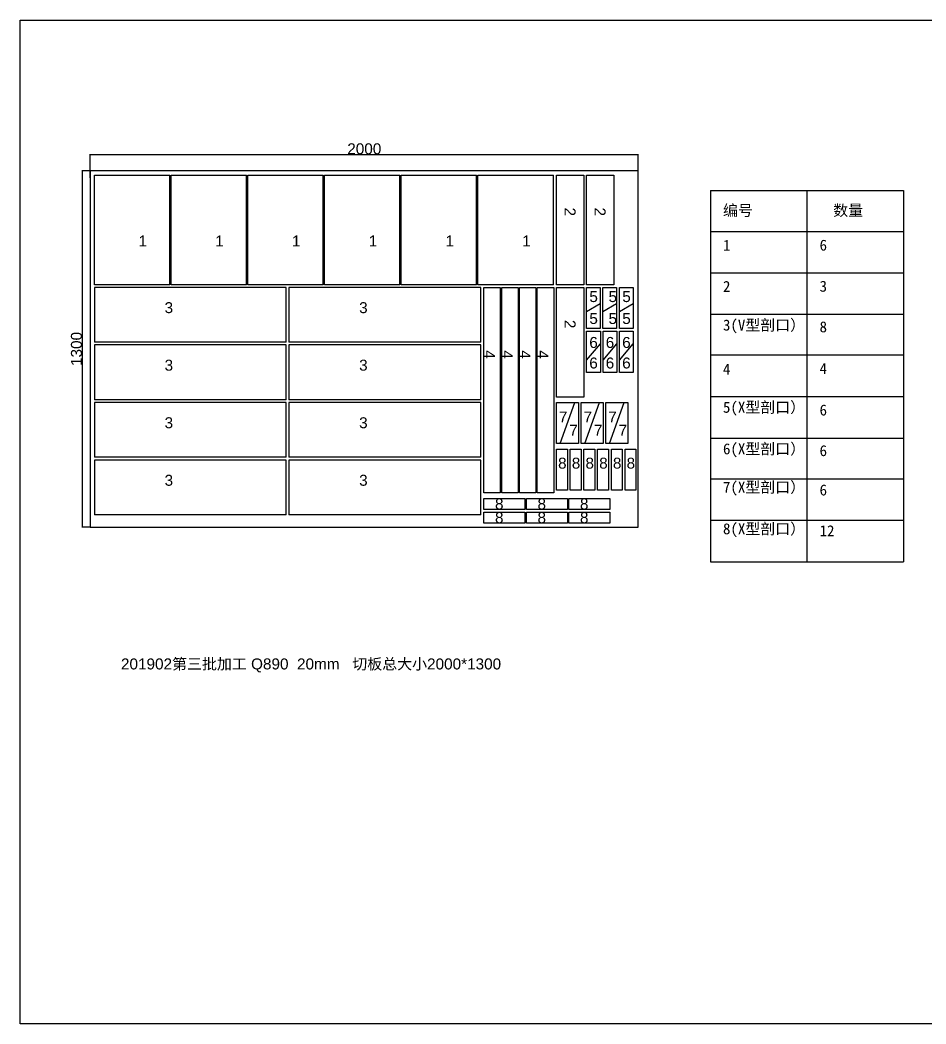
# Model space of a CAD drawing. Header units: millimetres. Extents: x 1432 to 8772, y 631 to 4294.
# Drawn here: x 1432 to 4738, y 631 to 4294 of the extents above; entities that cross this region are included whole.
import ezdxf

# ---------------------------------------------------------------- set-up
doc = ezdxf.new("R2010")
doc.units = ezdxf.units.MM
doc.layers.add('尺寸标注', color=6, linetype='Continuous')
doc.layers.add('标号', color=4, linetype='Continuous')
doc.styles.get("Standard").update_dxf_attribs({"font": 'arial.ttf'})
doc.dimstyles.new('边框总尺寸', dxfattribs={"dimtxt": 40, "dimasz": 2.5, "dimexe": 1.25, "dimexo": 0.625, "dimtad": 1, "dimtxsty": 'Standard', "dimcen": 2.5, "dimclrd": 6, "dimclre": 6, "dimclrt": 6, "dimadec": 0, "dimazin": 0, "dimtfac": 1, "dimtmove": 0, "dimatfit": 3, "dimfxl": 1, "dimarcsym": 0})

# ---------------------------------------------------------------- blocks, each defined once
blk = doc.blocks.new('*D21')
at = {"layer": 'Defpoints', "color": 0, "transparency": 16777216}
for p in [(3688.5, 3802.9), (1688.5, 3743.8), (3688.5, 3743.8)]:
    blk.add_point(p, dxfattribs=at)
at = {"layer": '尺寸标注', "color": 6, "lineweight": -2, "transparency": 16777216}
for p, q in [((1688.5, 3744.5), (1688.5, 3804.2)), ((1691, 3802.9), (3686, 3802.9)), ((3688.5, 3744.5), (3688.5, 3804.2))]:
    blk.add_line(p, q, dxfattribs=at)
at = {"layer": '尺寸标注', "color": 6, "transparency": 16777216}
for points in [[(1691, 3803.3), (1691, 3802.5), (1688.5, 3802.9)], [(3686, 3803.3), (3686, 3802.5), (3688.5, 3802.9)]]:
    blk.add_solid(points, dxfattribs=at)
at = {"layer": '尺寸标注', "color": 6, "transparency": 16777216, "insert": (2688.5, 3824), "char_height": 40, "attachment_point": 5}
blk.add_mtext('2000', dxfattribs=at)
blk = doc.blocks.new('*D22')
at = {"layer": 'Defpoints', "color": 0, "transparency": 16777216}
for p in [(1688.5, 3743.8), (1659.2, 2443.8), (1688.5, 2443.8)]:
    blk.add_point(p, dxfattribs=at)
at = {"layer": '尺寸标注', "color": 6, "lineweight": -2, "transparency": 16777216}
for p, q in [((1687.9, 3743.8), (1657.9, 3743.8)), ((1659.2, 3741.3), (1659.2, 2446.3)), ((1687.9, 2443.8), (1657.9, 2443.8))]:
    blk.add_line(p, q, dxfattribs=at)
at = {"layer": '尺寸标注', "color": 6, "transparency": 16777216}
for points in [[(1658.8, 3741.3), (1659.6, 3741.3), (1659.2, 3743.8)], [(1658.8, 2446.3), (1659.6, 2446.3), (1659.2, 2443.8)]]:
    blk.add_solid(points, dxfattribs=at)
at = {"layer": '尺寸标注', "color": 6, "transparency": 16777216, "insert": (1638.1, 3093.8), "char_height": 40, "attachment_point": 5, "rotation": 90}
blk.add_mtext('1300', dxfattribs=at)

msp = doc.modelspace()

# ---------------------------------------------------------------- linework, layer by layer
for p, q in [((3688.496, 3743.846), (1688.496, 3743.846)), ((1688.496, 3743.846), (1688.496, 2443.846)), ((1688.496, 3718.846), (1688.496, 3743.846)), ((3688.496, 2443.846), (3688.496, 3743.846)), ((1703.496, 3728.38), (1978.496, 3728.38)), ((1703.496, 3328.38), (1703.496, 3728.38)), ((1978.496, 3328.38), (1978.496, 3728.38)), ((1983.496, 3728.38), (2258.496, 3728.38)), ((1983.496, 3328.38), (1983.496, 3728.38)), ((2258.496, 3328.38), (2258.496, 3728.38)), ((2263.496, 3728.38), (2538.496, 3728.38)), ((2263.496, 3328.38), (2263.496, 3728.38)), ((2538.496, 3328.38), (2538.496, 3728.38)), ((2543.496, 3728.38), (2818.496, 3728.38)), ((2543.496, 3328.38), (2543.496, 3728.38)), ((2818.496, 3328.38), (2818.496, 3728.38)), ((2823.496, 3728.38), (3098.496, 3728.38)), ((2823.496, 3328.38), (2823.496, 3728.38)), ((3098.496, 3328.38), (3098.496, 3728.38)), ((3103.496, 3728.38), (3378.496, 3728.38)), ((3103.496, 3328.38), (3103.496, 3728.38)), ((3378.496, 3328.38), (3378.496, 3728.38)), ((3390.155, 3328.38), (3390.155, 3728.38)), ((3390.155, 3728.38), (3490.155, 3728.38)), ((3490.155, 3728.38), (3490.155, 3328.38)), ((3499.6, 3328.38), (3499.6, 3728.38)), ((3499.6, 3728.38), (3599.6, 3728.38)), ((3599.6, 3728.38), (3599.6, 3328.38)), ((3951.701, 3672.016), (4656.765, 3672.016)), ((3951.701, 3672.016), (3951.701, 2316.891)), ((4304.233, 3672.016), (4304.233, 2316.891)), ((4656.765, 3672.016), (4656.765, 2316.891)), ((3951.701, 3522.016), (4656.765, 3522.016)), ((3951.701, 3372.016), (4656.765, 3372.016)), ((1978.496, 3328.38), (1703.496, 3328.38)), ((2403.496, 3318.38), (1703.496, 3318.38)), ((1703.496, 3318.38), (1703.496, 3118.38)), ((2258.496, 3328.38), (1983.496, 3328.38)), ((2538.496, 3328.38), (2263.496, 3328.38)), ((2403.496, 3118.38), (2403.496, 3318.38)), ((3113.496, 3318.38), (2413.496, 3318.38)), ((2413.496, 3318.38), (2413.496, 3118.38)), ((2818.496, 3328.38), (2543.496, 3328.38)), ((3098.496, 3328.38), (2823.496, 3328.38)), ((3378.496, 3328.38), (3103.496, 3328.38)), ((3113.496, 3118.38), (3113.496, 3318.38)), ((3125.015, 2568.38), (3125.015, 3318.38)), ((3125.015, 3318.38), (3185.015, 3318.38)), ((3185.015, 3318.38), (3185.015, 2568.38)), ((3190.015, 2568.38), (3190.015, 3318.38)), ((3190.015, 3318.38), (3250.015, 3318.38)), ((3250.015, 3318.38), (3250.015, 2568.38)), ((3255.015, 2568.38), (3255.015, 3318.38)), ((3255.015, 3318.38), (3315.015, 3318.38)), ((3315.015, 3318.38), (3315.015, 2568.38)), ((3320.015, 2568.38), (3320.015, 3318.38)), ((3320.015, 3318.38), (3380.015, 3318.38)), ((3380.015, 3318.38), (3380.015, 2568.38)), ((3490.155, 3328.38), (3390.155, 3328.38)), ((3390.155, 2918.38), (3390.155, 3318.38)), ((3390.155, 3318.38), (3490.155, 3318.38)), ((3490.155, 3318.38), (3490.155, 2918.38)), ((3599.6, 3328.38), (3499.6, 3328.38)), ((3499.6, 3318.38), (3549.6, 3318.38)), ((3499.6, 3168.38), (3499.6, 3318.38)), ((3549.6, 3318.38), (3549.6, 3168.38)), ((3559.6, 3318.38), (3609.6, 3318.38)), ((3559.6, 3168.38), (3559.6, 3318.38)), ((3609.6, 3318.38), (3609.6, 3168.38)), ((3619.6, 3318.38), (3669.6, 3318.38)), ((3619.6, 3168.38), (3619.6, 3318.38)), ((3669.6, 3318.38), (3669.6, 3168.38)), ((3549.6, 3258.388), (3499.6, 3229.521)), ((3609.6, 3258.388), (3559.6, 3229.521)), ((3669.6, 3258.388), (3619.6, 3229.521)), ((3951.701, 3220.308), (4656.765, 3220.308)), ((3549.6, 3168.38), (3499.6, 3168.38)), ((3500.015, 3158.371), (3550.015, 3158.371)), ((3500.015, 3008.371), (3500.015, 3158.371)), ((3550.015, 3158.371), (3550.015, 3008.371)), ((3609.6, 3168.38), (3559.6, 3168.38)), ((3560.015, 3158.371), (3610.015, 3158.371)), ((3560.015, 3008.371), (3560.015, 3158.371)), ((3610.015, 3158.371), (3610.015, 3008.371)), ((3669.6, 3168.38), (3619.6, 3168.38)), ((3620.015, 3158.371), (3670.015, 3158.371)), ((3620.015, 3008.371), (3620.015, 3158.371)), ((3670.015, 3158.371), (3670.015, 3008.371)), ((2403.496, 3118.38), (1703.496, 3118.38)), ((3113.496, 3118.38), (2413.496, 3118.38)), ((2403.496, 3108.38), (1703.496, 3108.38)), ((1703.496, 3108.38), (1703.496, 2908.38)), ((2403.496, 2908.38), (2403.496, 3108.38)), ((3113.496, 3108.38), (2413.496, 3108.38)), ((2413.496, 3108.38), (2413.496, 2908.38)), ((3113.496, 2908.38), (3113.496, 3108.38)), ((3500.015, 3053.371), (3550.015, 3112.959)), ((3560.015, 3053.371), (3610.015, 3112.959)), ((3620.015, 3053.371), (3670.015, 3112.959)), ((3951.701, 3072.016), (4656.765, 3072.016)), ((3550.015, 3008.371), (3500.015, 3008.371)), ((3610.015, 3008.371), (3560.015, 3008.371)), ((3670.015, 3008.371), (3620.015, 3008.371)), ((2403.496, 2908.38), (1703.496, 2908.38)), ((2403.496, 2898.38), (1703.496, 2898.38)), ((1703.496, 2898.38), (1703.496, 2698.38)), ((2403.496, 2698.38), (2403.496, 2898.38)), ((3113.496, 2908.38), (2413.496, 2908.38)), ((3113.496, 2898.38), (2413.496, 2898.38)), ((2413.496, 2898.38), (2413.496, 2698.38)), ((3113.496, 2698.38), (3113.496, 2898.38)), ((3490.155, 2918.38), (3390.155, 2918.38)), ((3390.155, 2898.38), (3470.155, 2898.38)), ((3390.155, 2748.38), (3390.155, 2898.38)), ((3402.857, 2748.38), (3457.452, 2898.38)), ((3470.155, 2898.38), (3470.155, 2748.38)), ((3480.155, 2898.38), (3560.155, 2898.38)), ((3480.155, 2748.38), (3480.155, 2898.38)), ((3492.857, 2748.38), (3547.452, 2898.38)), ((3560.155, 2898.38), (3560.155, 2748.38)), ((3570.155, 2898.38), (3650.155, 2898.38)), ((3570.155, 2748.38), (3570.155, 2898.38)), ((3582.857, 2748.38), (3637.452, 2898.38)), ((3650.155, 2898.38), (3650.155, 2748.38)), ((3951.701, 2920.308), (4656.765, 2920.308)), ((3470.155, 2748.38), (3390.155, 2748.38)), ((3560.155, 2748.38), (3480.155, 2748.38)), ((3650.155, 2748.38), (3570.155, 2748.38)), ((3951.701, 2768.599), (4656.765, 2768.599)), ((2403.496, 2698.38), (1703.496, 2698.38)), ((2403.496, 2688.38), (1703.496, 2688.38)), ((1703.496, 2688.38), (1703.496, 2488.38)), ((2403.496, 2488.38), (2403.496, 2688.38)), ((3113.496, 2698.38), (2413.496, 2698.38)), ((3113.496, 2688.38), (2413.496, 2688.38)), ((2413.496, 2688.38), (2413.496, 2488.38)), ((3113.496, 2488.38), (3113.496, 2688.38)), ((1703.496, 2648.38), (1703.496, 2638.38)), ((3951.701, 2620.308), (4656.765, 2620.308)), ((3185.015, 2568.38), (3125.015, 2568.38)), ((3250.015, 2568.38), (3190.015, 2568.38)), ((3315.015, 2568.38), (3255.015, 2568.38)), ((3380.015, 2568.38), (3320.015, 2568.38)), ((2403.496, 2488.38), (1703.496, 2488.38)), ((3113.496, 2488.38), (2413.496, 2488.38)), ((3951.701, 2468.599), (4656.765, 2468.599)), ((1688.496, 2443.846), (3688.496, 2443.846)), ((3951.701, 2316.891), (4656.765, 2316.891))]:
    msp.add_line(p, q)
for points in [[(3390.155, 2728.38), (3430.155, 2728.38), (3430.155, 2578.38), (3390.155, 2578.38)], [(3440.155, 2728.38), (3480.155, 2728.38), (3480.155, 2578.38), (3440.155, 2578.38)], [(3490.155, 2728.38), (3530.155, 2728.38), (3530.155, 2578.38), (3490.155, 2578.38)], [(3540.155, 2728.38), (3580.155, 2728.38), (3580.155, 2578.38), (3540.155, 2578.38)], [(3590.155, 2728.38), (3630.155, 2728.38), (3630.155, 2578.38), (3590.155, 2578.38)], [(3640.155, 2728.38), (3680.155, 2728.38), (3680.155, 2578.38), (3640.155, 2578.38)], [(3275.015, 2548.38), (3275.015, 2508.38), (3125.015, 2508.38), (3125.015, 2548.38)], [(3430.015, 2548.38), (3430.015, 2508.38), (3280.015, 2508.38), (3280.015, 2548.38)], [(3585.015, 2548.38), (3585.015, 2508.38), (3435.015, 2508.38), (3435.015, 2548.38)], [(3275.015, 2498.38), (3275.015, 2458.38), (3125.015, 2458.38), (3125.015, 2498.38)], [(3430.015, 2498.38), (3430.015, 2458.38), (3280.015, 2458.38), (3280.015, 2498.38)], [(3585.015, 2498.38), (3585.015, 2458.38), (3435.015, 2458.38), (3435.015, 2498.38)]]:
    msp.add_lwpolyline(points, close=True)
at = {"layer": '尺寸标注'}
msp.add_lwpolyline([(1432.21, 4294.023), (7194.824, 4294.023), (7194.824, 630.669), (1432.21, 630.669)], close=True, dxfattribs=at)

# ---------------------------------------------------------------- texts
at = {"layer": '标号', "char_height": 40, "attachment_point": 7, "rotation": 270}
for s, insert in [('2 ', (3419.575, 3609.834)), ('2 ', (3529.021, 3609.834)), ('2 ', (3419.575, 3199.834)), ('4 ', (3125.015, 3088.989)), ('4 ', (3190.015, 3088.989)), ('4 ', (3255.015, 3088.989)), ('4 ', (3320.015, 3088.989))]:
    msp.add_mtext_dynamic_manual_height_columns(s, width=70.10425, gutter_width=12.5, heights=[0], dxfattribs=dict(at, insert=insert))
at = {"layer": '标号', "char_height": 40, "attachment_point": 7}
for s, width, heights, insert in [('{\\fSimSun|b0|i0|c134|p2;编号}', 1605.41615, [52.667], (3997.624, 3575.022)), ('{\\fSimSun|b0|i0|c134|p2;数量}', 1605.41615, [52.667], (4399.842, 3575.022)), ('1 ', 70.10425, [0], (1864.561, 3467.95)), ('1 ', 70.10425, [0], (2144.561, 3467.95)), ('1 ', 70.10425, [0], (2424.561, 3467.95)), ('1 ', 70.10425, [0], (2704.561, 3467.95)), ('1 ', 70.10425, [0], (2984.561, 3467.95)), ('1 ', 70.10425, [0], (3264.561, 3467.95)), ('{\\fSimSun|b0|i0|c134|p2;1}', 1605.41615, [52.667], (3997.624, 3452.083)), ('{\\fSimSun|b0|i0|c134|p2;6}', 1605.41615, [52.667], (4350.156, 3452.083)), ('{\\fSimSun|b0|i0|c134|p2;2}', 1605.41615, [52.667], (3997.624, 3302.083)), ('{\\fSimSun|b0|i0|c134|p2;3}', 1605.41615, [52.667], (4350.156, 3302.083)), ('5 ', 70.10425, [0], (3509.969, 3264.449)), ('5 ', 70.10425, [0], (3579.969, 3264.449)), ('5 ', 70.10425, [0], (3629.969, 3264.449)), ('3 ', 70.10425, [0], (1959.649, 3223.994)), ('3 ', 70.10425, [0], (2669.649, 3223.994)), ('5 ', 70.10425, [0], (3509.969, 3184.449)), ('5 ', 70.10425, [0], (3579.969, 3184.449)), ('5 ', 70.10425, [0], (3629.969, 3184.449)), ('{\\fSimSun|b0|i0|c134|p2;3(V型剖口）}', 1605.41615, [52.667], (3997.624, 3150.375)), ('{\\fSimSun|b0|i0|c134|p2;8}', 1605.41615, [52.667], (4350.156, 3153.792)), ('6 ', 70.10425, [0], (3509.656, 3096.967)), ('6 ', 70.10425, [0], (3569.656, 3096.967)), ('6 ', 70.10425, [0], (3629.656, 3096.967)), ('3 ', 70.10425, [0], (1959.649, 3013.994)), ('3 ', 70.10425, [0], (2669.649, 3013.994)), ('6 ', 70.10425, [0], (3509.656, 3021.967)), ('6 ', 70.10425, [0], (3569.656, 3021.967)), ('6 ', 70.10425, [0], (3629.656, 3021.967)), ('{\\fSimSun|b0|i0|c134|p2;4}', 1605.41615, [52.667], (4350.156, 3002.083)), ('{\\fSimSun|b0|i0|c134|p2;4}', 1605.41615, [52.667], (3997.624, 3000.375)), ('{\\fSimSun|b0|i0|c134|p2;5(X型剖口）}', 1605.41615, [52.667], (3997.624, 2850.375)), ('7 ', 70.10425, [0], (3398.94, 2825.556)), ('7 ', 70.10425, [0], (3488.94, 2825.556)), ('7 ', 70.10425, [0], (3578.94, 2825.556)), ('{\\fSimSun|b0|i0|c134|p2;6}', 1605.41615, [52.667], (4350.156, 2850.375)), ('3 ', 70.10425, [0], (1959.649, 2803.994)), ('3 ', 70.10425, [0], (2669.649, 2803.994)), ('7 ', 70.10425, [0], (3436.618, 2777.059)), ('7 ', 70.10425, [0], (3526.618, 2777.059)), ('7 ', 70.10425, [0], (3616.618, 2777.059)), ('{\\fSimSun|b0|i0|c134|p2;6(X型剖口）}', 1605.41615, [52.667], (3997.624, 2698.666)), ('{\\fSimSun|b0|i0|c134|p2;6}', 1605.41615, [52.667], (4350.156, 2702.083)), ('8 ', 70.10425, [0], (3395.776, 2656.565)), ('8 ', 70.10425, [0], (3445.776, 2656.565)), ('8 ', 70.10425, [0], (3495.776, 2656.565)), ('8 ', 70.10425, [0], (3545.776, 2656.565)), ('8 ', 70.10425, [0], (3595.776, 2656.565)), ('8 ', 70.10425, [0], (3645.776, 2656.565)), ('3 ', 70.10425, [0], (1959.649, 2593.994)), ('3 ', 70.10425, [0], (2669.649, 2593.994)), ('{\\fSimSun|b0|i0|c134|p2;7(X型剖口）}', 1605.41615, [52.667], (3997.624, 2558.666)), ('{\\fSimSun|b0|i0|c134|p2;6}', 1605.41615, [52.667], (4350.156, 2558.666)), ('8 ', 70.10425, [0], (3165.636, 2507.534)), ('8 ', 70.10425, [0], (3320.636, 2507.534)), ('8 ', 70.10425, [0], (3475.636, 2507.534)), ('8 ', 70.10425, [0], (3165.636, 2457.534)), ('8 ', 70.10425, [0], (3320.636, 2457.534)), ('8 ', 70.10425, [0], (3475.636, 2457.534)), ('{\\fSimSun|b0|i0|c134|p2;8(X型剖口）}', 1605.41615, [52.667], (3997.624, 2406.958)), ('{\\fSimSun|b0|i0|c134|p2;12}', 1605.41615, [52.667], (4350.156, 2410.375)), ('201902{\\fSimSun|b0|i0|c134|p2;第三批加工} Q890  20mm   {\\fSimSun|b0|i0|c134|p2;切板总大小}2000*1300', 1605.41615, [52.667], (1800.479, 1913.369))]:
    msp.add_mtext_dynamic_manual_height_columns(s, width=width, gutter_width=12.5, heights=heights, dxfattribs=dict(at, insert=insert))

# ---------------------------------------------------------------- dimensions: what is measured, and where the dimension line sits
at = {"layer": '尺寸标注'}
for p2, distance, picture, middle in [((3688.496, 3743.846), 59.062, '*D21', (2688.496, 3823.955)), ((1688.496, 2443.846), -29.3, '*D22', (1638.134, 3093.846))]:
    dim = msp.add_aligned_dim(p1=(1688.496, 3743.846), p2=p2, distance=distance, dimstyle='边框总尺寸', dxfattribs=at)
    dim.commit()
    dim.dimension.update_dxf_attribs({"geometry": picture, "text_midpoint": middle})

doc.saveas('drawing.dxf')
